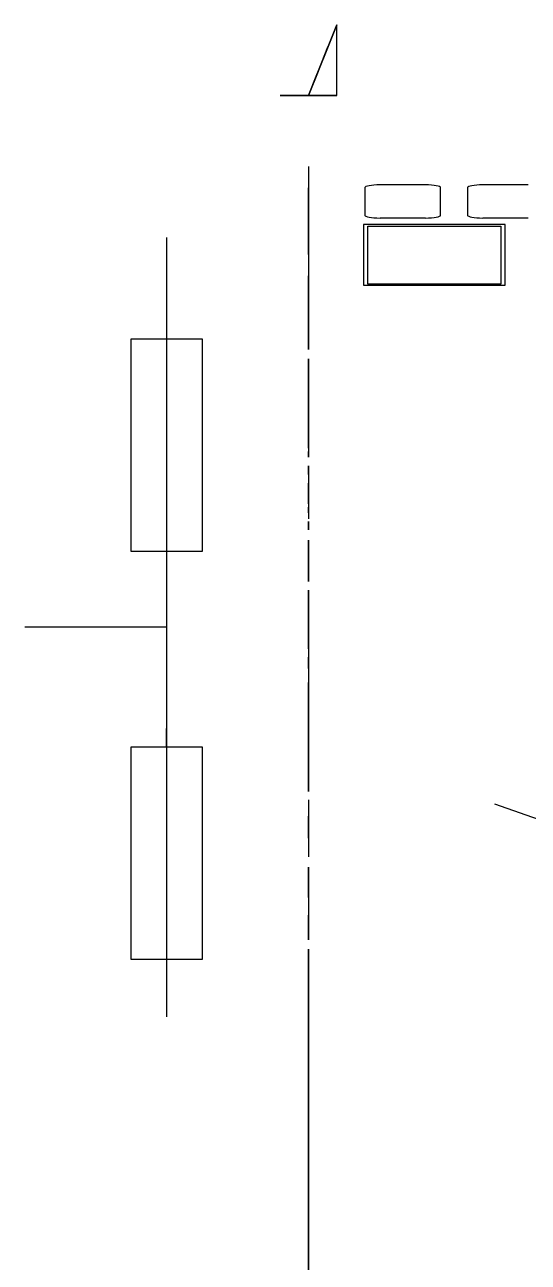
# Model space of a CAD drawing. Header units: inches. Extents: x -4.5 to 5.9, y -13.1 to 0.3.
# Drawn here: x -4.52 to -0.97, y -8.46 to 0.27 of the extents above; entities that cross this region are included whole.
import ezdxf

# ---------------------------------------------------------------- set-up
doc = ezdxf.new("R2010")
doc.units = ezdxf.units.IN
doc.header["$MEASUREMENT"] = 0

msp = doc.modelspace()

# ---------------------------------------------------------------- linework, layer by layer
for p, q in [((-2.3242, 0.2735, 7.3804), (-2.5242, -0.2265, 5.0971)), ((-2.5242, -0.2265, 11.802), (-2.3242, 0.2735, 7.3804)), ((-2.3242, -0.2265, 5.0971), (-2.3242, 0.2735, 7.3804)), ((-2.3242, -0.2265, 11.802), (-2.3242, 0.2735, 7.3804)), ((-2.3953, 0.0957, 7.6171), (-2.4644, -0.0771, 7.5944)), ((-2.456, -0.0561, 7.4083), (-2.3869, 0.1167, 7.431)), ((-2.3869, 0.1167, 7.431), (-2.3953, 0.0957, 7.6171)), ((-2.4644, -0.0771, 7.5944), (-2.456, -0.0561, 7.4083)), ((-2.7242, -0.2265, 7.3804), (-2.7242, -0.2265, 7.5804)), ((-2.7242, -0.2265, 7.5804), (-2.5242, -0.2265, 7.5804)), ((-2.5242, -0.2265, 7.3804), (-2.7242, -0.2265, 7.3804)), ((-2.7242, -0.2265, 7.3804), (-2.7242, -0.2265, 7.5804)), ((-2.5242, -0.2265, 7.5804), (-2.5242, -0.2265, 7.3804)), ((-2.3242, -0.2265, 5.0971), (-2.5242, -0.2265, 5.0971)), ((-2.3242, -0.2265, 11.802), (-2.5242, -0.2265, 11.802)), ((-2.3242, -0.2265, 11.802), (-2.3242, -0.2265, 5.0971))]:
    msp.add_line(p, q)
at = {"extrusion": (-1, -3.67394e-16, 1.10218e-15)}
for p, q in [((-2.3242, -0.2265, 7.3804), (-2.3242, 0.2735, 7.3804)), ((-2.5242, -0.7265, 8.4506), (-2.5242, -0.9315, 8.011)), ((-2.5242, -0.7265, 8.4506), (-2.5242, -1.9016, 8.4506)), ((-2.5242, -0.9315, 8.011), (-2.5242, -1.9016, 8.011)), ((-2.5242, -1.9016, 8.011), (-2.5242, -1.9016, 8.4506)), ((-2.5242, -6.351, 8.4506), (-2.5242, -6.351, 8.011))]:
    msp.add_line(p, q, dxfattribs=at)
at = {"extrusion": (-0.928477, 0.371391, 1.36768e-14)}
for p, q in [((-2.456, -0.0561, 7.4083), (-2.5242, -0.2265, 7.3804)), ((-2.5242, -0.2265, 7.5804), (-2.4644, -0.0771, 7.5944))]:
    msp.add_line(p, q, dxfattribs=at)
at = {"extrusion": (1.712e-15, 0.969925, -0.243405)}
for p, q in [((-2.5242, -0.2265, 7.3804), (-2.3242, -0.2265, 7.3804)), ((-1.6367, -1.1368, 9.0409), (-2.1367, -1.1368, 9.0409)), ((-2.1367, -1.1368, 9.0409), (-2.1367, -1.5628, 7.3435)), ((-1.1367, -1.1368, 9.0409), (-1.6367, -1.1368, 9.0409)), ((-1.1367, -1.5628, 7.3435), (-1.1367, -1.1368, 9.0409)), ((-2.1367, -1.5628, 7.3435), (-1.1367, -1.5628, 7.3435))]:
    msp.add_line(p, q, dxfattribs=at)
at = {"extrusion": (-1.47335e-15, 1, -2.22045e-16)}
for p, q in [((-2.3242, -0.2265, 11.802), (-2.5242, -0.2265, 11.8042)), ((-2.3242, -0.2265, 5.0971), (-2.3242, -0.2265, 11.8042))]:
    msp.add_line(p, q, dxfattribs=at)
at = {"extrusion": (-1.83697e-16, -1, 2.22045e-16)}
msp.add_line((-2.3242, -0.2265, 11.802), (-2.3242, -0.2265, 5.0971), dxfattribs=at)
at = {"color": 250, "extrusion": (-1, 1.83697e-16, 3.06162e-16)}
for p, q in [((-2.5242, -0.7265, 9.2006), (-2.5242, -0.7265, 10.4006)), ((-2.5242, -0.7265, 9.2006), (-2.5242, -0.8765, 9.2006)), ((-2.5242, -0.7265, 10.4006), (-2.5242, -0.8765, 10.4006)), ((-2.5242, -0.8765, 9.2006), (-2.5242, -0.8765, 9.9506)), ((-2.5242, -0.8765, 10.4006), (-2.5242, -1.198, 9.6506)), ((-2.5242, -1.198, 9.2006), (-2.5242, -0.8765, 9.9506)), ((-2.5242, -1.198, 10.4006), (-2.5242, -1.198, 9.6506)), ((-2.5242, -1.348, 9.2006), (-2.5242, -1.198, 9.2006)), ((-2.5242, -1.198, 9.2006), (-2.5242, -1.348, 9.2006)), ((-2.5242, -1.348, 10.4006), (-2.5242, -1.198, 10.4006)), ((-2.5242, -1.348, 9.2006), (-2.5242, -1.348, 10.4006)), ((-2.5242, -1.498, 9.4256), (-2.5242, -1.5991, 9.2006)), ((-2.5242, -1.498, 10.1756), (-2.5242, -1.5991, 10.4006)), ((-2.5242, -1.498, 10.1756), (-2.5242, -1.498, 9.4256)), ((-2.5242, -1.5991, 9.2006), (-2.5242, -1.8224, 9.2006)), ((-2.5242, -1.5991, 10.4006), (-2.5242, -1.8224, 10.4006)), ((-2.5242, -1.7527, 9.3062), (-2.5242, -1.6224, 9.5059)), ((-2.5242, -1.6224, 9.5059), (-2.5242, -1.6224, 10.1059)), ((-2.5242, -1.7527, 10.295), (-2.5242, -1.6224, 10.0953)), ((-2.5242, -1.6224, 10.0953), (-2.5242, -1.6224, 9.4953)), ((-2.5242, -1.8574, 9.4959), (-2.5242, -1.7527, 9.3062)), ((-2.5242, -1.8574, 10.1054), (-2.5242, -1.7527, 10.295)), ((-2.5242, -1.8224, 9.2006), (-2.5242, -2.0181, 9.4502)), ((-2.5242, -1.8224, 10.4006), (-2.5242, -2.0181, 10.1511)), ((-2.5242, -1.9671, 9.6221), (-2.5242, -1.8288, 9.564)), ((-2.5242, -1.8288, 9.564), (-2.5242, -1.8574, 9.4959)), ((-2.5242, -1.9671, 9.9791), (-2.5242, -1.8288, 10.0372)), ((-2.5242, -1.8288, 10.0372), (-2.5242, -1.8574, 10.1054)), ((-2.5242, -2.0181, 9.4502), (-2.5242, -1.9671, 9.6221)), ((-2.5242, -2.0181, 10.1511), (-2.5242, -1.9671, 9.9791)), ((-2.5242, -2.1681, 9.4256), (-2.5242, -2.2692, 9.2006)), ((-2.5242, -2.1681, 10.1756), (-2.5242, -2.2692, 10.4006)), ((-2.5242, -2.1681, 10.1756), (-2.5242, -2.1681, 9.4256)), ((-2.5242, -2.2692, 9.2006), (-2.5242, -2.4925, 9.2006)), ((-2.5242, -2.2692, 10.4006), (-2.5242, -2.4925, 10.4006)), ((-2.5242, -2.4227, 9.3062), (-2.5242, -2.2925, 9.5059)), ((-2.5242, -2.2925, 9.5059), (-2.5242, -2.2925, 10.1059)), ((-2.5242, -2.4227, 10.295), (-2.5242, -2.2925, 10.0953)), ((-2.5242, -2.2925, 10.0953), (-2.5242, -2.2925, 9.4953)), ((-2.5242, -2.5275, 9.4959), (-2.5242, -2.4227, 9.3062)), ((-2.5242, -2.5275, 10.1054), (-2.5242, -2.4227, 10.295)), ((-2.5242, -2.4925, 9.2006), (-2.5242, -2.6881, 9.4502)), ((-2.5242, -2.4925, 10.4006), (-2.5242, -2.6881, 10.1511)), ((-2.5242, -2.6371, 9.6221), (-2.5242, -2.4988, 9.564)), ((-2.5242, -2.4988, 9.564), (-2.5242, -2.5275, 9.4959)), ((-2.5242, -2.6371, 9.9791), (-2.5242, -2.4988, 10.0372)), ((-2.5242, -2.4988, 10.0372), (-2.5242, -2.5275, 10.1054)), ((-2.5242, -2.6881, 9.4502), (-2.5242, -2.6371, 9.6221)), ((-2.5242, -2.6881, 10.1511), (-2.5242, -2.6371, 9.9791)), ((-2.5242, -2.8381, 9.8006), (-2.5242, -2.8381, 9.7256)), ((-2.5242, -2.8381, 9.8006), (-2.5242, -2.8381, 9.8756)), ((-2.5242, -2.8381, 9.8756), (-2.5242, -3.2131, 9.8756)), ((-2.5242, -2.8381, 9.7256), (-2.5242, -3.2131, 9.7256)), ((-2.5242, -3.2131, 9.7256), (-2.5242, -3.2131, 9.8756)), ((-2.5242, -3.3631, 10.4006), (-2.5242, -3.4793, 10.4006)), ((-2.5242, -3.4989, 10.2743), (-2.5242, -3.3631, 10.2743)), ((-2.5242, -3.3631, 10.2743), (-2.5242, -3.3631, 10.4006)), ((-2.5242, -3.4793, 10.4006), (-2.5242, -3.6293, 10.4006)), ((-2.5242, -3.6293, 9.2006), (-2.5242, -3.4989, 9.2006)), ((-2.5242, -3.4989, 9.2006), (-2.5242, -3.4989, 10.2743)), ((-2.5242, -3.6293, 10.4006), (-2.5242, -3.6293, 9.2006)), ((-2.5242, -3.7793, 10.4006), (-2.5242, -4.3668, 10.4006)), ((-2.5242, -3.7793, 9.2006), (-2.5242, -3.9288, 9.2006)), ((-2.5242, -3.7793, 10.4006), (-2.5242, -3.7793, 10.2506)), ((-2.5242, -3.7793, 10.2506), (-2.5242, -4.1307, 10.2506)), ((-2.5242, -4.1307, 10.2506), (-2.5242, -3.7793, 9.2006)), ((-2.5242, -3.9288, 9.2006), (-2.5242, -4.3668, 10.4006)), ((-2.5242, -4.3668, 9.3506), (-2.5242, -4.6266, 9.2006)), ((-2.5242, -4.3668, 10.2506), (-2.5242, -4.6266, 10.4006)), ((-2.5242, -4.3668, 10.2506), (-2.5242, -4.3668, 9.3506)), ((-2.5242, -4.5237, 9.5104), (-2.5242, -4.6903, 9.4143)), ((-2.5242, -4.5237, 10.0875), (-2.5242, -4.6903, 10.1837)), ((-2.5242, -4.5237, 10.0875), (-2.5242, -4.5237, 9.5104)), ((-2.5242, -4.6266, 10.4006), (-2.5242, -4.9267, 10.4006)), ((-2.5242, -4.6266, 9.2006), (-2.5242, -4.9019, 9.2006)), ((-2.5242, -4.6903, 10.1837), (-2.5242, -4.8381, 10.1837)), ((-2.5242, -4.6903, 9.4143), (-2.5242, -4.8381, 9.4143)), ((-2.5242, -5.0047, 9.5104), (-2.5242, -4.8381, 9.4143)), ((-2.5242, -5.0047, 10.0875), (-2.5242, -4.8381, 10.1837)), ((-2.5242, -5.1362, 9.3355), (-2.5242, -4.9142, 9.2073)), ((-2.5242, -5.1362, 10.2658), (-2.5242, -4.9142, 10.3939)), ((-2.5242, -5.0047, 10.0875), (-2.5242, -5.0047, 9.5104)), ((-2.5242, -5.1362, 9.8006), (-2.5242, -5.1362, 10.2658)), ((-2.5242, -5.1362, 10.2035), (-2.5242, -5.1362, 9.3355)), ((-2.5242, -5.4468, 10.2743), (-2.5242, -5.3111, 10.2743)), ((-2.5242, -5.3111, 10.2743), (-2.5242, -5.3111, 10.4006)), ((-2.5242, -5.3111, 10.4006), (-2.5242, -5.5773, 10.4006)), ((-2.5242, -5.4468, 9.2006), (-2.5242, -5.4468, 10.2743)), ((-2.5242, -5.4468, 9.2006), (-2.5242, -5.5773, 9.2006)), ((-2.5242, -5.5773, 10.4006), (-2.5242, -5.5773, 9.2006)), ((-2.5242, -5.8832, 9.8006), (-2.5242, -5.7332, 9.5408)), ((-2.5242, -5.7332, 9.5408), (-2.5242, -5.7981, 9.5033)), ((-2.5242, -5.7981, 9.5033), (-2.5242, -6.0981, 10.0229)), ((-2.5242, -5.8832, 9.8006), (-2.5242, -6.0332, 10.0604)), ((-2.5242, -6.0981, 10.0229), (-2.5242, -6.0332, 10.0604)), ((-2.5242, -6.2481, 10.4006), (-2.5242, -6.2481, 10.2506)), ((-2.5242, -6.2481, 10.2506), (-2.5242, -6.5995, 10.2506)), ((-2.5242, -6.5995, 10.2506), (-2.5242, -6.2481, 9.2006)), ((-2.5242, -6.2481, 10.4006), (-2.5242, -6.8356, 10.4006)), ((-2.5242, -6.3976, 9.2006), (-2.5242, -6.2481, 9.2006)), ((-2.5242, -6.3976, 9.2006), (-2.5242, -6.8356, 10.4006))]:
    msp.add_line(p, q, dxfattribs=at)
at = {"extrusion": (1.81435e-16, 0.987688, 0.156434)}
for p, q in [((-1.6992, -0.8562, 9.7735), (-2.0198, -0.8562, 9.7735)), ((-0.9748, -0.8562, 9.7735), (-1.2954, -0.8562, 9.7735)), ((-2.1267, -0.8751, 9.893), (-2.1267, -1.0713, 11.1319)), ((-1.5923, -1.0713, 11.1319), (-1.5923, -0.8751, 9.893)), ((-1.4023, -0.8751, 9.893), (-1.4023, -1.0713, 11.1319)), ((-1.6992, -1.0903, 11.2514), (-2.0198, -1.0903, 11.2514)), ((-0.9748, -1.0903, 11.2514), (-1.2954, -1.0903, 11.2514))]:
    msp.add_line(p, q, dxfattribs=at)
at = {"color": 250, "extrusion": (1, -1.83697e-16, -4.28626e-16)}
msp.add_line((-2.5242, -1.198, 10.4006), (-2.5242, -1.198, 9.8006), dxfattribs=at)
at = {"extrusion": (-0.035135, -2.02166e-16, -0.999383)}
for p, q in [((-3.5242, -1.2265, 7.428), (-3.5242, -6.7265, 7.428)), ((-3.5242, -3.9765, 7.428), (-4.5242, -3.9765, 7.4632))]:
    msp.add_line(p, q, dxfattribs=at)
at = {"extrusion": (-1, -5.93775e-15, 1.45376e-15)}
for p, q in [((-3.5242, -1.5543, 7.428), (-3.5242, -1.9426, 5.9791)), ((-3.5242, -1.9426, 5.9791), (-3.5242, -2.072, 5.4962)), ((-3.5242, -4.822, 5.9791), (-3.5242, -4.6926, 5.4962)), ((-3.5242, -4.822, 5.9791), (-3.5242, -5.2102, 7.428))]:
    msp.add_line(p, q, dxfattribs=at)
at = {"color": 250, "extrusion": (-1, 4.89859e-16, 6.12323e-17)}
for p, q in [((-2.5242, -2.1438, 7.9656), (-2.5242, -2.0832, 8.0706)), ((-2.5242, -2.0832, 8.4506), (-2.5242, -2.1438, 8.4506)), ((-2.5242, -2.0832, 8.0706), (-2.5242, -2.0832, 8.4506)), ((-2.5242, -2.1438, 7.9656), (-2.5242, -2.1893, 7.9656)), ((-2.5242, -2.1893, 8.0262), (-2.5242, -2.1438, 8.105)), ((-2.5242, -2.1438, 8.4506), (-2.5242, -2.1438, 8.105)), ((-2.5242, -2.1893, 8.0262), (-2.5242, -2.2802, 8.0262)), ((-2.5242, -2.3257, 7.9656), (-2.5242, -2.1893, 7.9656)), ((-2.5242, -2.2802, 8.0262), (-2.5242, -2.3257, 8.105)), ((-2.5242, -2.3257, 7.9656), (-2.5242, -2.3863, 8.0706)), ((-2.5242, -2.3257, 8.4506), (-2.5242, -2.3257, 8.105)), ((-2.5242, -2.3257, 8.4506), (-2.5242, -2.3863, 8.4506)), ((-2.5242, -2.3863, 8.4506), (-2.5242, -2.3863, 8.0706)), ((-2.5242, -2.447, 7.9656), (-2.5242, -2.5066, 7.9656)), ((-2.5242, -2.5066, 8.0262), (-2.5242, -2.447, 8.0262)), ((-2.5242, -2.447, 8.0262), (-2.5242, -2.447, 7.9656)), ((-2.5242, -2.5066, 7.9656), (-2.5242, -2.5066, 8.0262)), ((-2.5242, -2.5682, 8.3597), (-2.5242, -2.6091, 8.4506)), ((-2.5242, -2.6473, 7.9656), (-2.5242, -2.5682, 8.0665)), ((-2.5242, -2.5682, 8.0665), (-2.5242, -2.5888, 8.136)), ((-2.5242, -2.5682, 8.1681), (-2.5242, -2.7281, 8.1681)), ((-2.5242, -2.5682, 8.3597), (-2.5242, -2.5682, 8.1681)), ((-2.5242, -2.6447, 8.1125), (-2.5242, -2.5888, 8.136)), ((-2.5242, -2.6091, 8.4506), (-2.5242, -2.6993, 8.4506)), ((-2.5242, -2.6711, 8.408), (-2.5242, -2.6185, 8.3272)), ((-2.5242, -2.6185, 8.3272), (-2.5242, -2.6185, 8.2384)), ((-2.5242, -2.6185, 8.2384), (-2.5242, -2.7784, 8.2384)), ((-2.5242, -2.6447, 8.1125), (-2.5242, -2.6332, 8.0849)), ((-2.5242, -2.6332, 8.0849), (-2.5242, -2.6755, 8.0083)), ((-2.5242, -2.6473, 7.9656), (-2.5242, -2.7376, 7.9656)), ((-2.5242, -2.7135, 8.3313), (-2.5242, -2.6711, 8.408)), ((-2.5242, -2.6755, 8.0083), (-2.5242, -2.7281, 8.089)), ((-2.5242, -2.6993, 8.4506), (-2.5242, -2.7784, 8.3498)), ((-2.5242, -2.7019, 8.3037), (-2.5242, -2.7135, 8.3313)), ((-2.5242, -2.7019, 8.3037), (-2.5242, -2.7578, 8.2803)), ((-2.5242, -2.7281, 8.089), (-2.5242, -2.7281, 8.1681)), ((-2.5242, -2.7784, 8.0565), (-2.5242, -2.7376, 7.9656)), ((-2.5242, -2.7784, 8.3498), (-2.5242, -2.7578, 8.2803)), ((-2.5242, -2.7784, 8.0565), (-2.5242, -2.7784, 8.1681)), ((-2.5242, -2.7784, 8.1681), (-2.5242, -2.7784, 8.2384)), ((-2.5242, -2.8986, 8.0262), (-2.5242, -2.839, 8.0262)), ((-2.5242, -2.839, 8.0262), (-2.5242, -2.839, 7.9656)), ((-2.5242, -2.839, 7.9656), (-2.5242, -2.8986, 7.9656)), ((-2.5242, -2.8986, 7.9656), (-2.5242, -2.8986, 8.0262)), ((-2.5242, -2.9603, 8.3597), (-2.5242, -3.0012, 8.4506)), ((-2.5242, -3.0394, 7.9656), (-2.5242, -2.9603, 8.0665)), ((-2.5242, -2.9603, 8.0665), (-2.5242, -2.9809, 8.136)), ((-2.5242, -2.9603, 8.2081), (-2.5242, -2.9603, 8.2384)), ((-2.5242, -2.9603, 8.2384), (-2.5242, -2.9603, 8.1681)), ((-2.5242, -2.9603, 8.1681), (-2.5242, -3.1202, 8.1681)), ((-2.5242, -2.9603, 8.3597), (-2.5242, -2.9603, 8.2384)), ((-2.5242, -3.0368, 8.1125), (-2.5242, -2.9809, 8.136)), ((-2.5242, -3.0012, 8.4506), (-2.5242, -3.0914, 8.4506)), ((-2.5242, -3.0632, 8.408), (-2.5242, -3.0106, 8.3272)), ((-2.5242, -3.0106, 8.3272), (-2.5242, -3.0106, 8.2384)), ((-2.5242, -3.0106, 8.2384), (-2.5242, -3.1705, 8.2384)), ((-2.5242, -3.0368, 8.1125), (-2.5242, -3.0253, 8.0849)), ((-2.5242, -3.0253, 8.0849), (-2.5242, -3.0676, 8.0083)), ((-2.5242, -3.0394, 7.9656), (-2.5242, -3.1297, 7.9656)), ((-2.5242, -3.1056, 8.3313), (-2.5242, -3.0632, 8.408)), ((-2.5242, -3.0676, 8.0083), (-2.5242, -3.1202, 8.089)), ((-2.5242, -3.0914, 8.4506), (-2.5242, -3.1705, 8.3498)), ((-2.5242, -3.094, 8.3037), (-2.5242, -3.1056, 8.3313)), ((-2.5242, -3.094, 8.3037), (-2.5242, -3.1499, 8.2803)), ((-2.5242, -3.1202, 8.089), (-2.5242, -3.1202, 8.1681)), ((-2.5242, -3.1705, 8.0565), (-2.5242, -3.1297, 7.9656)), ((-2.5242, -3.1705, 8.3498), (-2.5242, -3.1499, 8.2803)), ((-2.5242, -3.1705, 8.0565), (-2.5242, -3.1705, 8.1681)), ((-2.5242, -3.1705, 8.1681), (-2.5242, -3.1705, 8.2384)), ((-2.5242, -3.2907, 8.0262), (-2.5242, -3.2311, 8.0262)), ((-2.5242, -3.2311, 8.0262), (-2.5242, -3.2311, 7.9656)), ((-2.5242, -3.2311, 7.9656), (-2.5242, -3.2907, 7.9656)), ((-2.5242, -3.2907, 7.9656), (-2.5242, -3.2907, 8.0262)), ((-2.5242, -3.412, 7.9656), (-2.5242, -3.412, 8.4506)), ((-2.5242, -3.412, 8.4506), (-2.5242, -3.6545, 8.4506)), ((-2.5242, -3.412, 7.9656), (-2.5242, -3.6545, 7.9656)), ((-2.5242, -3.6545, 8.3597), (-2.5242, -3.4818, 8.3597)), ((-2.5242, -3.4818, 8.2584), (-2.5242, -3.6545, 8.2584)), ((-2.5242, -3.4818, 8.1723), (-2.5242, -3.6545, 8.1723)), ((-2.5242, -3.4818, 8.0662), (-2.5242, -3.6545, 8.0662)), ((-2.5242, -3.4818, 8.3597), (-2.5242, -3.4818, 8.2584)), ((-2.5242, -3.4818, 8.1723), (-2.5242, -3.4818, 8.0662)), ((-2.5242, -3.6545, 8.3597), (-2.5242, -3.6545, 8.4506)), ((-2.5242, -3.6545, 8.2584), (-2.5242, -3.6545, 8.1723)), ((-2.5242, -3.6545, 8.0662), (-2.5242, -3.6545, 7.9656)), ((-2.5242, -3.7152, 7.9729), (-2.5242, -3.7152, 8.4579)), ((-2.5242, -3.7758, 8.4579), (-2.5242, -3.7152, 8.4579)), ((-2.5242, -3.7152, 7.9729), (-2.5242, -3.7758, 7.9729)), ((-2.5242, -3.7758, 7.9729), (-2.5242, -3.7758, 8.276)), ((-2.5242, -3.7758, 8.4579), (-2.5242, -3.9058, 8.1547)), ((-2.5242, -3.9058, 7.9729), (-2.5242, -3.7758, 8.276)), ((-2.5242, -3.9058, 8.4579), (-2.5242, -3.9058, 8.1547)), ((-2.5242, -3.9058, 8.4579), (-2.5242, -3.9664, 8.4579)), ((-2.5242, -3.9058, 7.9729), (-2.5242, -3.9664, 7.9729)), ((-2.5242, -3.9664, 7.9729), (-2.5242, -3.9664, 8.4579)), ((-2.5242, -4.027, 8.4506), (-2.5242, -4.2695, 8.4506)), ((-2.5242, -4.027, 8.4506), (-2.5242, -4.027, 8.3597)), ((-2.5242, -4.027, 8.3597), (-2.5242, -4.1131, 8.3597)), ((-2.5242, -4.1131, 8.3597), (-2.5242, -4.1131, 7.9656)), ((-2.5242, -4.1131, 7.9656), (-2.5242, -4.1878, 7.9656)), ((-2.5242, -4.2695, 8.3597), (-2.5242, -4.1878, 8.3597)), ((-2.5242, -4.1878, 8.3597), (-2.5242, -4.1878, 7.9656)), ((-2.5242, -4.2695, 8.4506), (-2.5242, -4.2695, 8.3597)), ((-2.5242, -4.3162, 7.9656), (-2.5242, -4.3162, 8.4506)), ((-2.5242, -4.3162, 8.4506), (-2.5242, -4.5588, 8.4506)), ((-2.5242, -4.3162, 7.9656), (-2.5242, -4.5588, 7.9656)), ((-2.5242, -4.5588, 8.3597), (-2.5242, -4.386, 8.3597)), ((-2.5242, -4.386, 8.2584), (-2.5242, -4.5588, 8.2584)), ((-2.5242, -4.386, 8.1723), (-2.5242, -4.5588, 8.1723)), ((-2.5242, -4.386, 8.0662), (-2.5242, -4.5588, 8.0662)), ((-2.5242, -4.386, 8.3597), (-2.5242, -4.386, 8.2584)), ((-2.5242, -4.386, 8.1723), (-2.5242, -4.386, 8.0662)), ((-2.5242, -4.5588, 8.3597), (-2.5242, -4.5588, 8.4506)), ((-2.5242, -4.5588, 8.2584), (-2.5242, -4.5588, 8.1723)), ((-2.5242, -4.5588, 8.0662), (-2.5242, -4.5588, 7.9656)), ((-2.5242, -4.6194, 7.9656), (-2.5242, -4.6194, 8.4506)), ((-2.5242, -4.6194, 8.4506), (-2.5242, -4.8013, 8.4506)), ((-2.5242, -4.6194, 8.4506), (-2.5242, -4.7406, 8.4506)), ((-2.5242, -4.6194, 7.9656), (-2.5242, -4.68, 7.9656)), ((-2.5242, -4.6194, 8.4506), (-2.5242, -4.6194, 8.3999)), ((-2.5242, -4.68, 7.9656), (-2.5242, -4.68, 8.2086)), ((-2.5242, -4.68, 8.2692), (-2.5242, -4.68, 8.3999)), ((-2.5242, -4.68, 8.3999), (-2.5242, -4.7421, 8.3999)), ((-2.5242, -4.68, 8.2692), (-2.5242, -4.7421, 8.2692)), ((-2.5242, -4.68, 8.2086), (-2.5242, -4.7406, 8.2086)), ((-2.5242, -4.8013, 8.4506), (-2.5242, -4.7406, 8.4506)), ((-2.5242, -4.7406, 8.2086), (-2.5242, -4.8305, 7.9656)), ((-2.5242, -4.7421, 8.3999), (-2.5242, -4.7421, 8.2692)), ((-2.5242, -4.8013, 8.2086), (-2.5242, -4.8013, 8.4506)), ((-2.5242, -4.8013, 8.3999), (-2.5242, -4.8013, 8.2866)), ((-2.5242, -4.8013, 8.2086), (-2.5242, -4.8013, 8.2692)), ((-2.5242, -4.8911, 7.9656), (-2.5242, -4.8013, 8.2086)), ((-2.5242, -4.8911, 7.9656), (-2.5242, -4.8305, 7.9656)), ((-2.5242, -4.8608, 7.9656), (-2.5242, -4.8911, 7.9656)), ((-2.5242, -4.9518, 7.9656), (-2.5242, -4.9518, 8.4506)), ((-2.5242, -4.9518, 8.4506), (-2.5242, -5.1337, 8.4506)), ((-2.5242, -4.9518, 7.9656), (-2.5242, -5.0124, 7.9656)), ((-2.5242, -5.0124, 7.9656), (-2.5242, -5.0124, 8.2086)), ((-2.5242, -5.0124, 8.2692), (-2.5242, -5.0124, 8.3999)), ((-2.5242, -5.0124, 8.3999), (-2.5242, -5.0745, 8.3999)), ((-2.5242, -5.0124, 8.2692), (-2.5242, -5.0745, 8.2692)), ((-2.5242, -5.0124, 8.2086), (-2.5242, -5.1337, 8.2086)), ((-2.5242, -5.0745, 8.3999), (-2.5242, -5.0745, 8.2692)), ((-2.5242, -5.1337, 8.2086), (-2.5242, -5.1337, 8.4506)), ((-2.5242, -5.1337, 8.3999), (-2.5242, -5.1337, 8.2866)), ((-2.5242, -5.1337, 8.2086), (-2.5242, -5.1337, 8.2692)), ((-2.5242, -5.1943, 7.966), (-2.5242, -5.1943, 8.4511)), ((-2.5242, -5.1943, 8.4511), (-2.5242, -5.3762, 8.4511)), ((-2.5242, -5.1943, 8.4511), (-2.5242, -5.3156, 8.4511)), ((-2.5242, -5.1943, 7.966), (-2.5242, -5.2549, 7.966)), ((-2.5242, -5.1943, 8.4511), (-2.5242, -5.1943, 8.4004)), ((-2.5242, -5.2549, 7.966), (-2.5242, -5.2549, 8.209)), ((-2.5242, -5.2549, 8.2697), (-2.5242, -5.2549, 8.4004)), ((-2.5242, -5.2549, 8.4004), (-2.5242, -5.317, 8.4004)), ((-2.5242, -5.2549, 8.2697), (-2.5242, -5.317, 8.2697)), ((-2.5242, -5.2549, 8.209), (-2.5242, -5.3156, 8.209)), ((-2.5242, -5.3762, 8.4511), (-2.5242, -5.3156, 8.4511)), ((-2.5242, -5.3156, 8.209), (-2.5242, -5.4054, 7.966)), ((-2.5242, -5.317, 8.4004), (-2.5242, -5.317, 8.2697)), ((-2.5242, -5.3762, 8.209), (-2.5242, -5.3762, 8.4511)), ((-2.5242, -5.3762, 8.4004), (-2.5242, -5.3762, 8.2871)), ((-2.5242, -5.3762, 8.209), (-2.5242, -5.3762, 8.2697)), ((-2.5242, -5.466, 7.966), (-2.5242, -5.3762, 8.209)), ((-2.5242, -5.466, 7.966), (-2.5242, -5.4054, 7.966)), ((-2.5242, -5.4357, 7.966), (-2.5242, -5.466, 7.966)), ((-2.5242, -5.5324, 7.966), (-2.5242, -5.5324, 8.4506)), ((-2.5242, -5.5324, 8.4506), (-2.5242, -5.5972, 8.4506)), ((-2.5242, -5.5324, 7.966), (-2.5242, -5.5972, 7.966)), ((-2.5242, -5.5972, 8.4506), (-2.5242, -5.5972, 7.9656)), ((-2.5242, -5.6693, 8.3597), (-2.5242, -5.7102, 8.4506)), ((-2.5242, -5.7484, 7.9656), (-2.5242, -5.6693, 8.0665)), ((-2.5242, -5.6693, 8.0665), (-2.5242, -5.6899, 8.136)), ((-2.5242, -5.6693, 8.2081), (-2.5242, -5.6693, 8.2384)), ((-2.5242, -5.6693, 8.2384), (-2.5242, -5.6693, 8.1681)), ((-2.5242, -5.6693, 8.1681), (-2.5242, -5.8292, 8.1681)), ((-2.5242, -5.6693, 8.3597), (-2.5242, -5.6693, 8.2384)), ((-2.5242, -5.7458, 8.1125), (-2.5242, -5.6899, 8.136)), ((-2.5242, -5.7102, 8.4506), (-2.5242, -5.8004, 8.4506)), ((-2.5242, -5.7722, 8.408), (-2.5242, -5.7196, 8.3272)), ((-2.5242, -5.7196, 8.3272), (-2.5242, -5.7196, 8.2384)), ((-2.5242, -5.7196, 8.2384), (-2.5242, -5.8795, 8.2384)), ((-2.5242, -5.7458, 8.1125), (-2.5242, -5.7343, 8.0849)), ((-2.5242, -5.7343, 8.0849), (-2.5242, -5.7766, 8.0083)), ((-2.5242, -5.7484, 7.9656), (-2.5242, -5.8387, 7.9656)), ((-2.5242, -5.8146, 8.3313), (-2.5242, -5.7722, 8.408)), ((-2.5242, -5.7766, 8.0083), (-2.5242, -5.8292, 8.089)), ((-2.5242, -5.8004, 8.4506), (-2.5242, -5.8795, 8.3498)), ((-2.5242, -5.803, 8.3037), (-2.5242, -5.8146, 8.3313)), ((-2.5242, -5.803, 8.3037), (-2.5242, -5.8589, 8.2803)), ((-2.5242, -5.8292, 8.089), (-2.5242, -5.8292, 8.1681)), ((-2.5242, -5.8795, 8.0565), (-2.5242, -5.8387, 7.9656)), ((-2.5242, -5.8795, 8.3498), (-2.5242, -5.8589, 8.2803)), ((-2.5242, -5.8795, 8.0565), (-2.5242, -5.8795, 8.1681)), ((-2.5242, -5.8795, 8.1681), (-2.5242, -5.8795, 8.2384)), ((-2.5242, -5.9402, 7.9656), (-2.5242, -5.9402, 8.4506)), ((-2.5242, -5.9402, 8.4506), (-2.5242, -6.1827, 8.4506)), ((-2.5242, -5.9402, 7.9656), (-2.5242, -6.1827, 7.9656)), ((-2.5242, -6.1827, 8.3597), (-2.5242, -6.0099, 8.3597)), ((-2.5242, -6.0099, 8.2584), (-2.5242, -6.1827, 8.2584)), ((-2.5242, -6.0099, 8.1723), (-2.5242, -6.1827, 8.1723)), ((-2.5242, -6.0099, 8.0662), (-2.5242, -6.1827, 8.0662)), ((-2.5242, -6.0099, 8.3597), (-2.5242, -6.0099, 8.2584)), ((-2.5242, -6.0099, 8.1723), (-2.5242, -6.0099, 8.0662)), ((-2.5242, -6.1827, 8.3597), (-2.5242, -6.1827, 8.4506)), ((-2.5242, -6.1827, 8.2584), (-2.5242, -6.1827, 8.1723)), ((-2.5242, -6.1827, 8.0662), (-2.5242, -6.1827, 7.9656))]:
    msp.add_line(p, q, dxfattribs=at)
at = {"color": 250, "extrusion": (1, -4.89859e-16, -1.83697e-16)}
msp.add_line((-2.5242, -3.9058, 8.4579), (-2.5242, -3.9058, 8.2154), dxfattribs=at)
at = {"extrusion": (1, -1.22467e-16, -6.6219e-17)}
for p, q in [((-2.5242, -8.3372, 8.4506), (-2.5242, -6.351, 8.4506)), ((-2.5242, -6.351, 8.011), (-2.5242, -8.3372, 8.011)), ((-2.5242, -8.3372, 8.011), (-2.5242, -8.4172, 8.2308)), ((-2.5242, -8.4172, 8.2308), (-2.5242, -8.3372, 8.4506))]:
    msp.add_line(p, q, dxfattribs=at)
at = {"extrusion": (1.712e-15, 0.969925, -0.243405), "elevation": -3.3032}
for points in [[(1.1367, 8.4922), (2.1367, 8.4922), (2.1367, 6.7422), (1.1367, 6.7422)], [(1.1679, 6.7645), (2.1054, 6.7645), (2.1054, 8.452), (1.1679, 8.452)]]:
    msp.add_lwpolyline(points, close=True, dxfattribs=at)
at = {"color": 250, "extrusion": (-1, 1.83697e-16, 0), "elevation": 2.5242}
for points in [[(1.9671, 9.9791), (2.0181, 10.1511), (1.8224, 10.4006), (1.5991, 10.4006), (1.498, 10.1756), (1.498, 9.4256), (1.5991, 9.2006), (1.8224, 9.2006), (2.0181, 9.4502), (1.9671, 9.6221), (1.8288, 9.564), (1.8574, 9.4959), (1.7527, 9.3062), (1.6224, 9.5318), (1.6224, 10.0953), (1.7527, 10.295), (1.8604, 10.1084), (1.8303, 10.0366), (1.9671, 9.9791)], [(1.9671, 9.9791), (2.0181, 10.1511), (1.8224, 10.4006), (1.5991, 10.4006), (1.498, 10.1756), (1.498, 9.4256), (1.5991, 9.2006), (1.8224, 9.2006), (2.0181, 9.4502), (1.9671, 9.6221), (1.8288, 9.564), (1.8574, 9.4959), (1.7527, 9.3062), (1.6224, 9.5318), (1.6224, 10.0953), (1.7527, 10.295), (1.8604, 10.1084), (1.8303, 10.0366), (1.9671, 9.9791)], [(4.3668, 10.2506), (4.6266, 10.4006), (4.9267, 10.4006), (5.1362, 10.2658), (5.1362, 9.3355), (4.9142, 9.2073), (4.6266, 9.2006), (4.3668, 9.3506), (4.3668, 10.2506)]]:
    msp.add_lwpolyline(points, dxfattribs=at)
at = {"elevation": 5.9791}
for points in [[(-3.7742, -1.9426), (-3.2742, -1.9426), (-3.2742, -3.4426), (-3.7742, -3.4426)], [(-3.7742, -4.822), (-3.2742, -4.822), (-3.2742, -6.322), (-3.7742, -6.322)]]:
    msp.add_lwpolyline(points, close=True, dxfattribs=at)
at = {"extrusion": (-1, -3.67394e-16, 1.10218e-15), "elevation": 2.5242}
msp.add_lwpolyline([(8.2139, 8.7893), (8.4172, 8.2308), (8.2139, 7.6724), (8.6825, 8.2308)], close=True, dxfattribs=at)
msp.add_polyline3d([(3.3758, -6.8372, 8.011), (3.3758, -5.8592, 8.011), (3.3758, -5.9367, 8.4506), (3.3758, -6.8372, 8.4506), (-1.2109, -5.2265, 5.8471)])
at = {"extrusion": (1.81435e-16, 0.987688, 0.156434)}
for centre, start, end in [((2.0048, 9.9081, 0.6833), 277.06253, 0), ((1.7142, 9.9081, 0.6833), 180, 262.93747), ((1.2805, 9.9081, 0.6833), 277.06253, 0), ((2.0048, 11.1625, 0.6833), 0, 82.93747), ((1.7142, 11.1625, 0.6833), 97.06253, 180), ((1.2805, 11.1625, 0.6833), 0, 82.93747)]:
    msp.add_arc(centre, 0.1219, start, end, dxfattribs=at)

doc.saveas('drawing.dxf')
